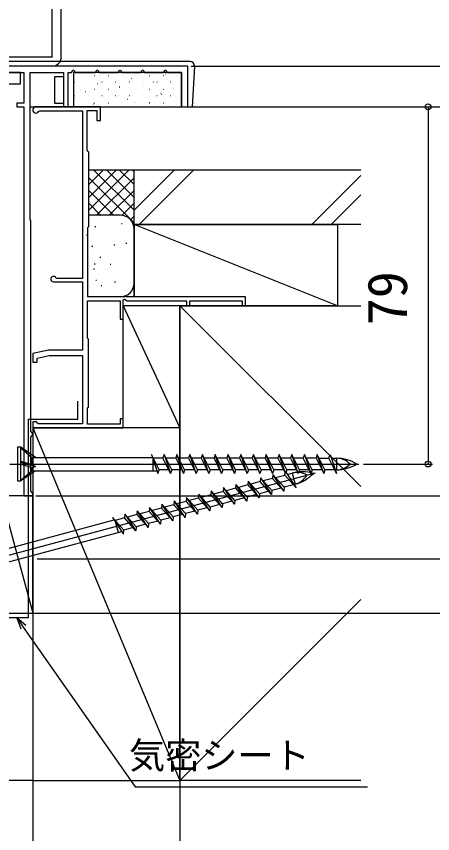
# Model space of a CAD drawing. Units: millimetres, scale not verified. Extents: x -525 to 525, y -783 to 778.
# Drawn here: x 276.9 to 368.9, y -595.1 to -414.3 of the extents above; entities that cross this region are included whole.
import ezdxf
from ezdxf.enums import TextEntityAlignment as Align

# ---------------------------------------------------------------- set-up
doc = ezdxf.new("R2010")
doc.units = ezdxf.units.MM
doc.header["$LTSCALE"] = 4
for name, color, linetype in [('0-2_YKK_11', 7, 'Continuous'), ('0-3_YKK_11E', 7, 'Continuous'), ('0-5_YKK_13', 4, 'Continuous'), ('0-6_YKK_D', 6, 'Continuous'), ('0-8_YSS_K', 3, 'Continuous'), ('0-9_YSS_KE', 3, 'Continuous')]:
    doc.layers.add(name, color=color, linetype=linetype)
doc.styles.add('ＭＳ ゴシック', font='')
doc.styles.get('ＭＳ ゴシック').set_extended_font_data('MS Gothic')

msp = doc.modelspace()

# ---------------------------------------------------------------- linework, layer by layer
at = {"layer": '0-2_YKK_11'}
for points in [[(309.917, -426.202), (310.206, -426.702), (313.401, -426.702), (313.401, -434.302), (314.801, -434.302), (314.801, -425.302), (260.801, -425.302), (260.801, -434.302), (262.001, -434.302), (262.001, -426.702), (278.501, -426.702), (278.501, -433.502), (277.001, -433.502), (277.001, -434.302), (278.501, -434.302)], [(278.501, -434.302), (278.501, -520.302), (279.101, -520.302), (280.501, -520.302), (280.501, -519.802), (280.301, -519.519), (280.101, -519.236), (280.101, -507.367), (280.301, -507.085), (280.501, -506.802), (280.501, -506.602), (280.301, -506.319), (280.101, -506.036), (280.101, -459.602), (280.001, -459.378), (279.901, -459.155), (279.901, -426.702), (287.301, -426.702), (287.301, -434.302), (288.301, -434.302), (288.301, -426.702), (289.097, -426.702), (289.386, -426.202), (289.617, -426.202), (289.906, -426.702), (294.397, -426.702), (294.686, -426.202), (294.917, -426.202), (295.206, -426.702), (299.397, -426.702), (299.686, -426.202), (299.917, -426.202), (300.206, -426.702), (304.397, -426.702), (304.686, -426.202), (304.917, -426.202), (305.206, -426.702), (309.397, -426.702), (309.686, -426.202), (309.917, -426.202)]]:
    msp.add_lwpolyline(points, dxfattribs=at)
at = {"layer": '0-3_YKK_11E'}
for points in [[(327.501, -476.297), (292.701, -476.297), (292.701, -460.997), (292.901, -460.797), (292.901, -444.297), (292.701, -444.097), (292.501, -443.897), (292.501, -435.097), (294.701, -435.097), (294.701, -437.297), (295.501, -437.297), (295.501, -434.297), (281.201, -434.297)], [(281.808, -435.347), (282.067, -435.197), (291.501, -435.197)], [(291.501, -435.197), (291.501, -472.297), (285.908, -472.297), (285.639, -472.13)], [(285.101, -472.997), (291.501, -472.997), (291.501, -488.097), (284.001, -488.097), (280.501, -488.897), (280.501, -490.797), (281.501, -490.797), (281.501, -489.899), (284.137, -489.297), (291.501, -489.297), (291.501, -504.397), (281.701, -504.397), (281.501, -504.197), (281.301, -503.997), (280.501, -503.997), (280.501, -505.297), (300.501, -505.297), (300.501, -503.297), (299.801, -503.297), (299.801, -504.497), (292.601, -504.497), (292.601, -500.897), (292.801, -500.697), (292.801, -485.697), (292.601, -485.497), (292.601, -477.197), (299.801, -477.197), (299.801, -481.297), (300.501, -481.297), (300.501, -477.024), (300.801, -476.851), (301.401, -477.197), (314.501, -477.197), (314.501, -478.297), (315.201, -478.297), (315.201, -477.197), (326.801, -477.197), (326.801, -478.297), (327.501, -478.297), (327.501, -476.297)]]:
    msp.add_lwpolyline(points, dxfattribs=at)
for centre, radius, start, end in [((281.201, -434.997), 0.7, 89.99997, 329.99996), ((285.101, -472.397), 0.6, 26.3878, 270)]:
    msp.add_arc(centre, radius, start, end, dxfattribs=at)
at = {"layer": '0-5_YKK_13'}
for p, q in [((284.801, -423.302), (284.801, -381.302)), ((286.801, -423.302), (286.801, -381.302)), ((284.801, -423.302), (256.801, -423.302)), ((315.3, -424.302), (270.001, -424.302)), ((284.801, -425.302), (256.801, -425.302)), ((316.301, -425.302), (316.298, -425.241)), ((285.301, -427.702), (285.301, -433.502)), ((287.301, -427.702), (286.39, -427.702)), ((291.12, -427.41), (291.17, -427.41)), ((294.16, -427.41), (294.21, -427.41)), ((295.191, -427.626), (295.2, -427.622)), ((297.2, -427.41), (297.25, -427.41)), ((300.24, -427.41), (300.29, -427.41)), ((301.7, -428.162), (301.709, -428.158)), ((302.329, -428.128), (302.412, -428.073)), ((303.28, -427.41), (303.33, -427.41)), ((304.49, -427.174), (304.5, -427.17)), ((306.32, -427.41), (306.37, -427.41)), ((309.36, -427.41), (309.41, -427.41)), ((309.821, -427.087), (309.904, -427.032)), ((310.999, -427.71), (311.009, -427.706)), ((312.4, -427.41), (312.45, -427.41)), ((289.695, -428.785), (289.745, -428.785)), ((292.071, -428.731), (292.08, -428.727)), ((292.735, -428.785), (292.785, -428.785)), ((294.837, -429.169), (294.92, -429.114)), ((295.775, -428.785), (295.825, -428.785)), ((298.58, -429.267), (298.589, -429.263)), ((298.815, -428.785), (298.865, -428.785)), ((299.64, -429.908), (299.723, -429.853)), ((301.855, -428.785), (301.905, -428.785)), ((304.895, -428.785), (304.945, -428.785)), ((305.089, -429.802), (305.098, -429.799)), ((307.131, -428.867), (307.215, -428.812)), ((307.935, -428.785), (307.985, -428.785)), ((308.209, -428.698), (308.219, -428.694)), ((310.975, -428.785), (311.025, -428.785)), ((289.695, -431.775), (289.745, -431.775)), ((291.12, -430.4), (291.17, -430.4)), ((292.148, -430.949), (292.231, -430.894)), ((292.735, -431.775), (292.785, -431.775)), ((293.047, -431.226), (293.056, -431.223)), ((294.16, -430.4), (294.21, -430.4)), ((295.775, -431.775), (295.825, -431.775)), ((295.837, -430.238), (295.846, -430.235)), ((297.2, -430.4), (297.25, -430.4)), ((298.815, -431.775), (298.865, -431.775)), ((299.556, -431.762), (299.565, -431.759)), ((300.24, -430.4), (300.29, -430.4)), ((301.855, -431.775), (301.905, -431.775)), ((302.346, -430.774), (302.355, -430.771)), ((303.28, -430.4), (303.33, -430.4)), ((304.895, -431.775), (304.945, -431.775)), ((306.32, -430.4), (306.37, -430.4)), ((307.935, -431.775), (307.985, -431.775)), ((308.855, -431.31), (308.865, -431.306)), ((308.936, -431.59), (309.02, -431.535)), ((309.36, -430.4), (309.41, -430.4)), ((310.975, -431.775), (311.025, -431.775)), ((311.598, -430.338), (311.608, -430.335)), ((312.4, -430.4), (312.45, -430.4)), ((289.926, -432.331), (289.936, -432.328)), ((291.12, -433.39), (291.17, -433.39)), ((293.952, -433.672), (294.036, -433.617)), ((294.16, -433.39), (294.21, -433.39)), ((296.436, -432.867), (296.445, -432.863)), ((297.2, -433.39), (297.25, -433.39)), ((300.24, -433.39), (300.29, -433.39)), ((301.444, -432.631), (301.528, -432.576)), ((302.945, -433.403), (302.954, -433.399)), ((303.28, -433.39), (303.33, -433.39)), ((306.065, -432.298), (306.074, -432.294)), ((306.247, -433.37), (306.33, -433.315)), ((306.32, -433.39), (306.37, -433.39)), ((309.36, -433.39), (309.41, -433.39)), ((312.4, -433.39), (312.45, -433.39)), ((312.574, -432.834), (312.584, -432.83)), ((279.901, -434.302), (291.801, -434.302)), ((293.693, -433.838), (293.702, -433.835)), ((309.454, -433.939), (309.464, -433.935)), ((309.571, -511.205), (309.294, -512.03)), ((314.078, -514.58), (312.391, -511.205)), ((316.898, -514.58), (315.211, -511.205)), ((319.718, -514.58), (318.031, -511.205)), ((322.538, -514.58), (320.851, -511.205)), ((325.358, -514.58), (323.671, -511.205)), ((328.178, -514.58), (326.491, -511.205)), ((330.998, -514.58), (329.311, -511.205)), ((333.818, -514.58), (332.131, -511.205)), ((336.638, -514.58), (334.951, -511.205)), ((339.458, -514.58), (337.771, -511.205)), ((340.591, -511.205), (340.314, -512.03)), ((345.098, -514.58), (343.411, -511.205)), ((275.473, -513.305), (352.613, -513.305)), ((280.314, -513.442), (280.314, -511.83)), ((312.114, -512.03), (313.801, -515.405)), ((314.934, -512.03), (316.621, -515.405)), ((317.754, -512.03), (319.441, -515.405)), ((320.574, -512.03), (322.261, -515.405)), ((323.394, -512.03), (325.081, -515.405)), ((326.214, -512.03), (327.901, -515.405)), ((329.034, -512.03), (330.721, -515.405)), ((331.854, -512.03), (333.541, -515.405)), ((334.674, -512.03), (336.361, -515.405)), ((337.494, -512.03), (339.181, -515.405)), ((343.134, -512.03), (344.821, -515.405)), ((343.824, -512.03), (345.954, -512.03)), ((346.508, -512.03), (347.641, -512.03)), ((347.641, -512.03), (347.641, -514.58)), ((281.141, -514.78), (277.841, -517.055)), ((280.314, -514.082), (281.141, -513.886)), ((311.258, -514.58), (310.981, -515.405)), ((342.278, -514.58), (342.001, -515.405)), ((347.641, -514.58), (347.364, -514.58)), ((268.481, -535.218), (342.992, -515.253)), ((330.837, -516.336), (330.783, -517.205)), ((333.507, -516.475), (336.01, -519.298)), ((336.064, -518.43), (333.561, -515.606)), ((334.172, -516.296), (336.23, -515.745)), ((336.766, -515.602), (337.86, -515.308)), ((337.86, -515.308), (338.52, -517.771)), ((325.168, -521.349), (322.665, -518.526)), ((325.335, -518.664), (327.838, -521.488)), ((327.892, -520.619), (325.389, -517.796)), ((328.059, -517.934), (330.562, -520.758)), ((330.616, -519.889), (328.113, -517.066)), ((338.52, -517.771), (338.252, -517.843)), ((319.72, -522.809), (317.217, -519.985)), ((319.887, -520.124), (322.39, -522.947)), ((322.444, -522.079), (319.941, -519.256)), ((322.611, -519.394), (325.114, -522.218)), ((333.34, -519.159), (333.286, -520.028)), ((311.548, -524.998), (309.045, -522.175)), ((311.715, -522.314), (314.218, -525.137)), ((314.272, -524.269), (311.769, -521.445)), ((314.439, -521.584), (316.942, -524.407)), ((316.996, -523.539), (314.493, -520.715)), ((317.163, -520.854), (319.666, -523.677)), ((306.101, -526.458), (303.598, -523.635)), ((306.267, -523.773), (308.77, -526.597)), ((308.824, -525.728), (306.321, -522.905)), ((308.991, -523.044), (311.494, -525.867)), ((300.874, -524.365), (300.82, -525.233)), ((303.544, -524.503), (306.047, -527.327)), ((303.377, -527.188), (303.323, -528.057))]:
    msp.add_line(p, q, dxfattribs=at)
for points in [[(310.753, -434.302), (315.529, -434.302), (315.83, -434.302), (316.301, -425.302), (316.001, -425.303)], [(286.39, -427.702), (286.173, -427.702), (285.601, -427.702), (285.301, -427.702)], [(285.301, -433.502), (285.601, -433.502), (286.173, -433.502), (286.39, -433.502), (287.301, -433.502)], [(281.141, -511.83), (277.841, -509.555), (277.141, -509.555), (277.141, -517.055), (277.841, -517.055), (277.841, -509.555)], [(277.841, -509.755), (280.314, -511.83), (306.961, -511.83)], [(310.569, -514.58), (308.438, -514.58), (306.751, -511.205), (308.161, -515.405), (308.438, -514.58)], [(313.389, -514.58), (311.258, -514.58), (309.571, -511.205), (310.981, -515.405), (309.294, -512.03), (307.164, -512.03)], [(316.209, -514.58), (314.078, -514.58), (313.801, -515.405), (312.391, -511.205), (312.114, -512.03), (309.984, -512.03)], [(319.029, -514.58), (316.898, -514.58), (316.621, -515.405), (315.211, -511.205), (314.934, -512.03), (312.804, -512.03)], [(321.849, -514.58), (319.718, -514.58), (319.441, -515.405), (318.031, -511.205), (317.754, -512.03), (315.624, -512.03)], [(324.669, -514.58), (322.538, -514.58), (322.261, -515.405), (320.851, -511.205), (320.574, -512.03), (318.444, -512.03)], [(327.489, -514.58), (325.358, -514.58), (325.081, -515.405), (323.671, -511.205), (323.394, -512.03), (321.264, -512.03)], [(330.309, -514.58), (328.178, -514.58), (327.901, -515.405), (326.491, -511.205), (326.214, -512.03), (324.084, -512.03)], [(333.129, -514.58), (330.998, -514.58), (330.721, -515.405), (329.311, -511.205), (329.034, -512.03), (326.904, -512.03)], [(335.949, -514.58), (333.818, -514.58), (333.541, -515.405), (332.131, -511.205), (331.854, -512.03), (329.724, -512.03)], [(338.769, -514.58), (336.638, -514.58), (336.361, -515.405), (334.951, -511.205), (334.674, -512.03), (332.544, -512.03)], [(341.589, -514.58), (339.458, -514.58), (339.181, -515.405), (337.771, -511.205), (337.494, -512.03), (335.364, -512.03)], [(344.409, -514.58), (342.278, -514.58), (340.591, -511.205), (342.001, -515.405), (340.314, -512.03), (338.184, -512.03)], [(347.229, -514.58), (345.098, -514.58), (344.821, -515.405), (343.411, -511.205), (343.134, -512.03), (341.004, -512.03)], [(277.841, -512.655), (280.314, -513.432), (281.141, -513.886), (277.841, -512.933)], [(277.841, -513.305), (280.314, -514.082), (280.314, -514.78)], [(307.141, -514.755), (307.141, -511.83), (307.064, -511.83)], [(277.841, -516.855), (280.314, -514.78), (307.952, -514.78)], [(335.398, -518.608), (333.34, -519.159), (330.837, -516.336), (333.286, -520.028), (330.783, -517.205), (328.725, -517.756)], [(338.122, -517.878), (336.064, -518.43), (336.01, -519.298), (333.561, -515.606), (333.507, -516.475), (331.448, -517.026)], [(327.226, -520.798), (325.168, -521.349), (325.114, -522.218), (322.665, -518.526), (322.611, -519.394), (320.553, -519.946)], [(329.95, -520.068), (327.892, -520.619), (327.838, -521.488), (325.389, -517.796), (325.335, -518.664), (323.277, -519.216)], [(332.674, -519.338), (330.616, -519.889), (330.562, -520.758), (328.113, -517.066), (328.059, -517.934), (326.001, -518.486)], [(321.778, -522.257), (319.72, -522.809), (319.666, -523.677), (317.217, -519.985), (317.163, -520.854), (315.105, -521.405)], [(324.502, -521.527), (322.444, -522.079), (322.39, -522.947), (319.941, -519.256), (319.887, -520.124), (317.829, -520.676)], [(313.606, -524.447), (311.548, -524.998), (311.494, -525.867), (309.045, -522.175), (308.991, -523.044), (306.933, -523.595)], [(316.33, -523.717), (314.272, -524.269), (314.218, -525.137), (311.769, -521.445), (311.715, -522.314), (309.657, -522.865)], [(319.054, -522.987), (316.996, -523.539), (316.942, -524.407), (314.493, -520.715), (314.439, -521.584), (312.381, -522.135)], [(308.159, -525.907), (306.101, -526.458), (306.047, -527.327), (303.598, -523.635), (303.544, -524.503), (301.485, -525.055)], [(310.883, -525.177), (308.824, -525.728), (308.77, -526.597), (306.321, -522.905), (306.267, -523.773), (304.209, -524.325)], [(269.85, -531.176), (272.775, -532.541), (298.514, -525.644)], [(302.711, -527.366), (300.653, -527.918), (298.15, -525.094), (300.599, -528.786), (300.653, -527.918)], [(299.445, -528.423), (298.688, -525.597), (298.613, -525.617)], [(305.435, -526.637), (303.377, -527.188), (300.874, -524.365), (303.323, -528.057), (300.82, -525.233), (298.762, -525.785)], [(271.687, -538.034), (273.539, -535.39), (300.234, -528.237)]]:
    msp.add_lwpolyline(points, dxfattribs=at)
for points in [[(277.801, -426.702), (265.801, -426.702), (265.801, -429.202), (277.801, -429.202)], [(313.401, -426.702), (289.501, -426.702), (289.501, -434.3), (313.401, -434.3)], [(347.641, -515.405), (345.954, -512.03), (346.231, -511.205)], [(338.733, -518.568), (336.23, -515.745), (336.284, -514.876)]]:
    msp.add_lwpolyline(points, close=True, dxfattribs=at)
for centre, radius, start, end in [((284.801, -423.302), 2, 270, 0), ((315.3, -425.302), 1, 3.50001, 90.00002), ((347.641, -520.608), 8.579, 58.36163, 90.00002), ((347.641, -516.197), 4.167, 43.949, 90.00002), ((347.641, -506.001), 8.579, 270, 301.63839), ((347.641, -510.413), 4.167, 270, 316.05097), ((340.08, -523.595), 8.579, 73.36163, 105.00002), ((338.938, -519.333), 4.167, 58.949, 105.00002), ((337.441, -513.746), 4.167, 285, 331.05097), ((336.3, -509.485), 8.579, 285, 316.63839)]:
    msp.add_arc(centre, radius, start, end, dxfattribs=at)
at = {"layer": '0-6_YKK_D'}
for p, q in [((315.501, -425.302), (408.901, -425.302)), ((315.501, -425.302), (408.901, -425.302)), ((315.501, -434.302), (408.901, -434.302)), ((315.501, -434.302), (408.901, -434.302)), ((315.501, -434.302), (368.901, -434.302)), ((315.501, -434.302), (388.901, -434.302)), ((367.901, -434.302), (367.901, -513.305)), ((353.613, -513.305), (368.901, -513.305)), ((281.201, -520.302), (408.901, -520.302)), ((281.201, -520.302), (408.901, -520.302)), ((281.501, -534.302), (388.901, -534.302)), ((274.201, -546.302), (408.901, -546.302)), ((280.501, -547.302), (280.501, -733.8)), ((280.501, -547.302), (280.501, -713.8))]:
    msp.add_line(p, q, dxfattribs=at)
for points in [[(278.983, -548.999), (276.961, -547.302), (277.864, -549.783)], [(276.961, -547.302), (278.424, -549.391), (303.142, -584.692), (354.507, -584.692)]]:
    msp.add_lwpolyline(points, dxfattribs=at)
for centre in [(367.901, -434.302), (367.901, -513.305)]:
    msp.add_circle(centre, 0.637, dxfattribs=at)
at = {"layer": '0-8_YSS_K'}
for p, q in [((302.901, -448.298), (292.901, -448.298)), ((292.901, -457.156), (301.759, -448.298)), ((292.901, -454.327), (298.93, -448.298)), ((292.901, -451.499), (296.102, -448.298)), ((292.901, -449.984), (302.901, -459.984)), ((294.043, -448.298), (302.901, -457.155)), ((294.587, -458.298), (302.901, -449.984)), ((296.871, -448.298), (302.901, -454.327)), ((299.7, -448.298), (302.901, -451.499)), ((302.528, -448.298), (302.901, -448.67)), ((302.901, -461.298), (302.901, -448.298)), ((302.901, -460.298), (302.901, -448.298)), ((353.002, -448.298), (302.901, -448.298)), ((302.901, -457.192), (311.795, -448.298)), ((304.038, -460.298), (316.038, -448.298)), ((342.222, -460.298), (353.002, -449.517)), ((292.901, -452.812), (298.386, -458.298)), ((297.416, -458.298), (302.901, -452.812)), ((346.464, -460.298), (353.002, -453.76)), ((292.902, -455.641), (295.576, -458.315)), ((300.226, -458.315), (302.901, -455.641)), ((299.901, -458.298), (292.901, -458.298)), ((302.106, -459.264), (302.901, -458.469)), ((294.258, -460.793), (294.458, -460.793)), ((300.096, -460.125), (300.296, -460.125)), ((302.901, -460.298), (302.901, -476.297)), ((347.901, -478.299), (302.901, -460.298)), ((302.901, -460.298), (347.901, -460.298)), ((347.901, -460.298), (347.901, -478.298)), ((292.402, -462.624), (292.602, -462.624)), ((302.901, -473.297), (302.901, -461.298)), ((302.901, -476.298), (302.901, -461.298)), ((301.098, -464.465), (301.298, -464.465)), ((293.59, -465.133), (293.79, -465.133)), ((298.427, -464.799), (298.627, -464.799)), ((295.324, -467.592), (295.524, -467.592)), ((294.117, -469.053), (294.317, -469.053)), ((297.596, -469.138), (297.796, -469.138)), ((293.924, -470.14), (294.124, -470.14)), ((294.422, -472.646), (294.622, -472.646)), ((298.598, -472.98), (298.798, -472.98)), ((295.594, -473.812), (295.793, -473.812)), ((299.901, -476.298), (292.701, -476.298)), ((313.001, -478.297), (300.501, -478.298)), ((300.502, -505.298), (300.501, -478.298)), ((300.501, -478.304), (313.002, -505.297)), ((347.901, -478.298), (302.901, -478.298)), ((328.926, -478.297), (302.902, -478.298)), ((313.001, -478.294), (313.001, -583.294)), ((313.002, -505.297), (313.001, -478.297)), ((313.002, -478.297), (313.004, -583.297)), ((313.002, -478.297), (353.004, -518.3)), ((313.003, -478.294), (353.004, -478.294)), ((280.501, -505.298), (313.001, -583.294)), ((273.501, -520.302), (280.501, -546.302)), ((313.003, -583.294), (353.004, -543.292)), ((280.501, -583.298), (188.002, -583.298)), ((353.004, -583.294), (313.003, -583.294)), ((313.004, -583.288), (313.004, -713.644))]:
    msp.add_line(p, q, dxfattribs=at)
msp.add_lwpolyline([(353.002, -460.298), (302.901, -460.298), (302.901, -448.298)], dxfattribs=at)
for points in [[(280.501, -569.899), (280.501, -583.298), (313.004, -583.297), (313.002, -505.297), (280.501, -505.298)], [(280.501, -520.302), (273.501, -520.302), (273.501, -546.302), (280.501, -546.302)]]:
    msp.add_lwpolyline(points, close=True, dxfattribs=at)
for centre, start, end in [((299.901, -461.298), 0.00137, 90.00137), ((299.902, -473.298), 270.00137, 0.00137)]:
    msp.add_arc(centre, 3, start, end, dxfattribs=at)
at = {"layer": '0-9_YSS_KE'}
for p, q in [((290.501, -503.402), (290.501, -499.402)), ((279.501, -503.402), (290.501, -503.402)), ((279.501, -503.402), (279.501, -547.302))]:
    msp.add_line(p, q, dxfattribs=at)
msp.add_lwpolyline([(279.501, -547.302), (270.951, -547.302), (270.951, -521.302)], dxfattribs=at)

# ---------------------------------------------------------------- texts
at = {"layer": '0-6_YKK_D', "style": 'ＭＳ ゴシック'}
msp.add_text('79', height=8.798, rotation=90, dxfattribs=at).set_placement((365.901, -482.633), align=Align.BOTTOM_LEFT)
msp.add_text('気密シート', height=5.865, dxfattribs=at).set_placement((301.761, -582.424), align=Align.BOTTOM_LEFT)

doc.saveas('drawing.dxf')
